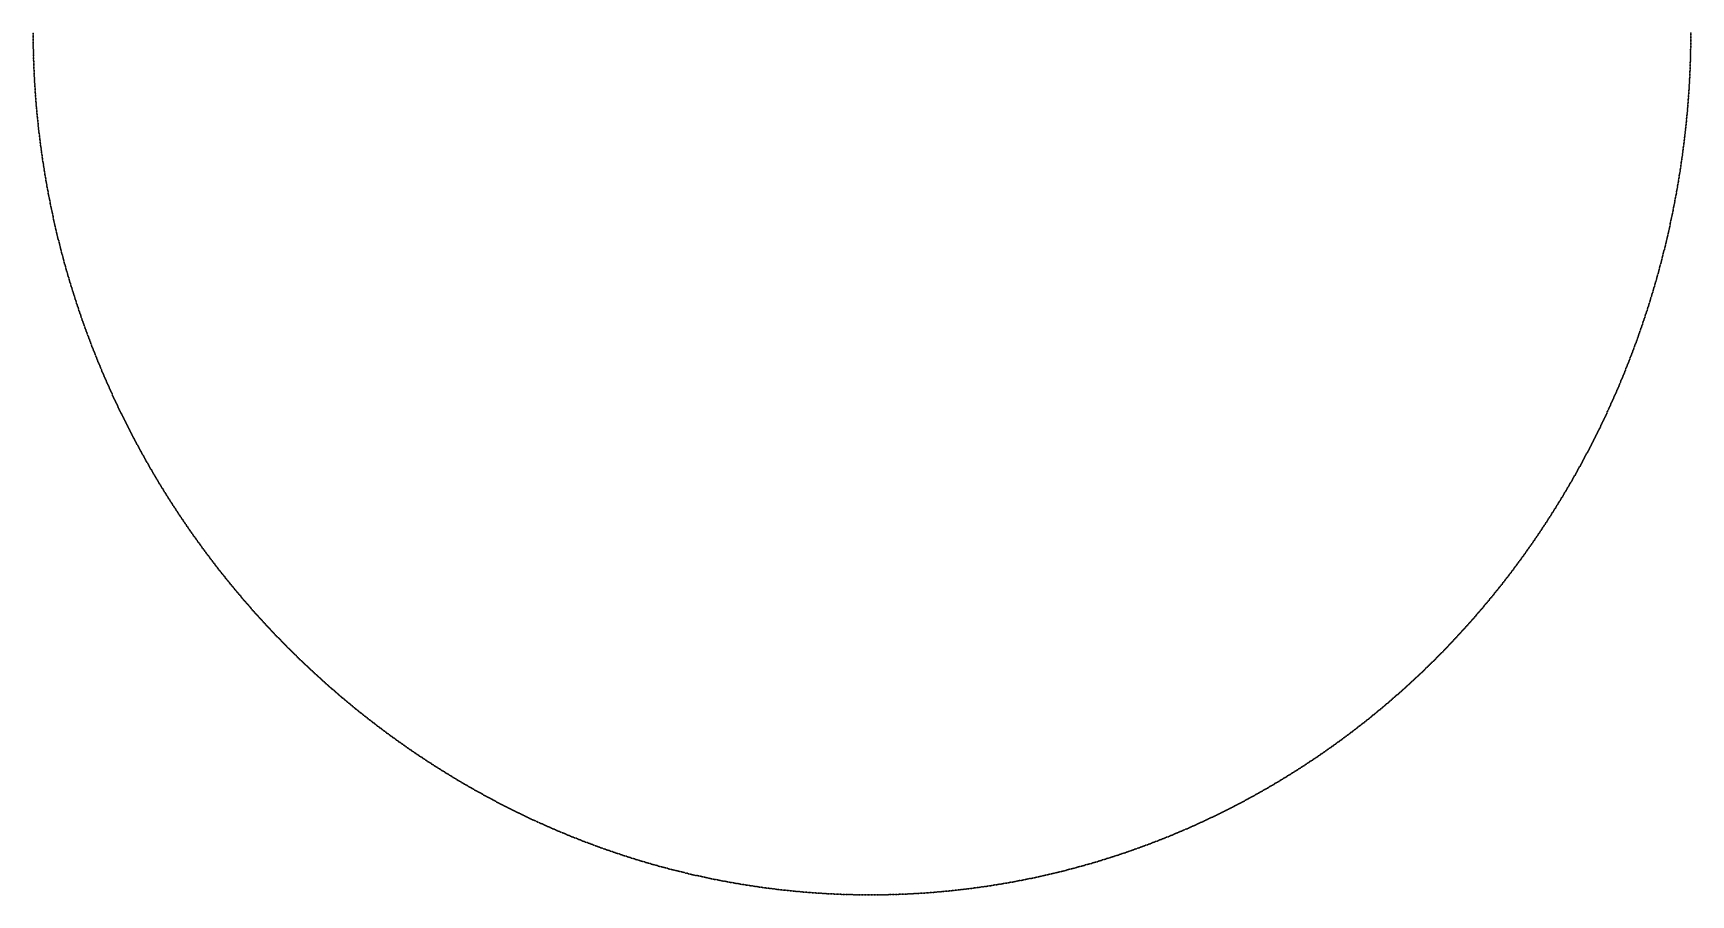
# Model space of a CAD drawing. Header units: metres. Extents: x -297 to 266, y -293 to 292.
# Drawn here: x -297 to 266, y -293 to -1 of the extents above; entities that cross this region are included whole.
import ezdxf

# ---------------------------------------------------------------- set-up
doc = ezdxf.new("R2010")
doc.units = ezdxf.units.M

msp = doc.modelspace()

# ---------------------------------------------------------------- linework, layer by layer
for p in [(-296.56, -0.72), (-296.56, -1.23), (-296.55, -1.73), (-296.55, -2.23), (-296.55, -2.73), (-296.54, -3.23), (-296.54, -3.73), (-296.53, -4.23), (-296.52, -4.73), (-296.51, -5.24), (266.29, -5.6), (266.3, -5.1), (266.31, -4.6), (266.32, -3.6), (266.32, -4.1), (266.33, -2.1), (266.33, -2.6), (266.33, -2.6), (266.33, -3.1), (266.34, -0.59), (266.34, -1.09), (266.34, -1.59), (-296.5, -5.74), (-296.49, -6.24), (-296.48, -6.74), (-296.47, -7.24), (-296.46, -7.74), (-296.44, -8.24), (-296.43, -8.74), (-296.42, -9.24), (-296.4, -9.74), (-296.38, -10.25), (-296.36, -10.75), (-296.35, -11.25), (266.15, -11.11), (266.16, -10.61), (266.18, -10.11), (266.2, -9.61), (266.21, -9.11), (266.23, -8.61), (266.24, -8.11), (266.25, -7.61), (266.26, -7.11), (266.27, -6.61), (266.28, -6.1), (-296.33, -11.75), (-296.31, -12.25), (-296.29, -12.75), (-296.26, -13.25), (-296.24, -13.75), (-296.22, -14.25), (-296.19, -14.75), (-296.17, -15.25), (-296.14, -15.75), (-296.11, -16.25), (-296.09, -16.75), (265.9, -16.62), (265.92, -16.12), (265.95, -15.62), (265.97, -15.12), (266, -14.62), (266.02, -14.12), (266.05, -13.62), (266.07, -13.12), (266.09, -12.62), (266.11, -12.12), (266.13, -11.62), (-296.06, -17.26), (-296.03, -17.76), (-296, -18.26), (-295.97, -18.76), (-295.93, -19.26), (-295.9, -19.76), (-295.87, -20.26), (-295.83, -20.76), (-295.8, -21.26), (-295.76, -21.76), (-295.72, -22.26), (265.55, -22.13), (265.59, -21.63), (265.62, -21.13), (265.65, -20.63), (265.69, -20.13), (265.72, -19.62), (265.75, -19.12), (265.78, -18.62), (265.81, -18.12), (265.84, -17.62), (265.87, -17.12), (-295.68, -22.76), (-295.65, -23.26), (-295.61, -23.76), (-295.57, -24.25), (-295.52, -24.75), (-295.48, -25.25), (-295.44, -25.75), (-295.4, -26.25), (-295.35, -26.75), (-295.3, -27.25), (-295.26, -27.75), (265.06, -28.12), (265.1, -27.62), (265.15, -27.12), (265.19, -26.62), (265.24, -26.12), (265.28, -25.62), (265.32, -25.12), (265.36, -24.62), (265.4, -24.12), (265.44, -23.62), (265.48, -23.12), (265.51, -22.63), (-295.21, -28.25), (-295.16, -28.75), (-295.11, -29.25), (-295.06, -29.75), (-295.01, -30.24), (-294.96, -30.74), (-294.91, -31.24), (-294.86, -31.74), (-294.8, -32.24), (-294.75, -32.74), (-294.69, -33.23), (-294.63, -33.73), (264.51, -33.61), (264.56, -33.11), (264.61, -32.61), (264.67, -32.11), (264.72, -31.61), (264.77, -31.11), (264.82, -30.61), (264.87, -30.12), (264.92, -29.62), (264.97, -29.12), (265.01, -28.62), (-294.58, -34.23), (-294.52, -34.73), (-294.46, -35.23), (-294.4, -35.72), (-294.34, -36.22), (-294.28, -36.72), (-294.21, -37.22), (-294.15, -37.71), (-294.09, -38.21), (-294.02, -38.71), (-293.96, -39.2), (263.86, -39.08), (263.92, -38.58), (263.98, -38.09), (264.05, -37.59), (264.11, -37.09), (264.17, -36.59), (264.22, -36.1), (264.28, -35.6), (264.34, -35.1), (264.4, -34.6), (264.45, -34.1), (-293.89, -39.7), (-293.82, -40.2), (-293.75, -40.69), (-293.68, -41.19), (-293.61, -41.69), (-293.54, -42.18), (-293.47, -42.68), (-293.4, -43.17), (-293.33, -43.67), (-293.25, -44.17), (-293.18, -44.66), (263.11, -44.54), (263.18, -44.05), (263.25, -43.55), (263.33, -43.05), (263.39, -42.56), (263.46, -42.06), (263.53, -41.57), (263.6, -41.07), (263.66, -40.57), (263.73, -40.07), (263.79, -39.58), (-293.1, -45.16), (-293.02, -45.65), (-292.95, -46.15), (-292.87, -46.64), (-292.79, -47.14), (-292.71, -47.63), (-292.63, -48.13), (-292.55, -48.62), (-292.46, -49.12), (-292.38, -49.61), (-292.3, -50.1), (-292.21, -50.6), (262.19, -50.49), (262.27, -49.99), (262.35, -49.5), (262.43, -49), (262.51, -48.51), (262.59, -48.01), (262.66, -47.52), (262.74, -47.02), (262.82, -46.53), (262.89, -46.03), (262.97, -45.54), (263.04, -45.04), (-292.12, -51.09), (-292.04, -51.59), (-291.95, -52.08), (-291.86, -52.57), (-291.77, -53.07), (-291.68, -53.56), (-291.59, -54.05), (-291.5, -54.54), (-291.41, -55.04), (-291.31, -55.53), (-291.22, -56.02), (261.24, -55.92), (261.33, -55.42), (261.42, -54.93), (261.51, -54.44), (261.59, -53.94), (261.68, -53.45), (261.77, -52.96), (261.85, -52.46), (261.94, -51.97), (262.02, -51.48), (262.1, -50.98), (-291.12, -56.51), (-291.03, -57.01), (-290.93, -57.5), (-290.83, -57.99), (-290.74, -58.48), (-290.64, -58.97), (-290.54, -59.46), (-290.44, -59.95), (-290.33, -60.45), (-290.23, -60.94), (-290.13, -61.43), (-290.02, -61.92), (260.09, -61.82), (260.19, -61.33), (260.29, -60.84), (260.39, -60.35), (260.49, -59.86), (260.58, -59.36), (260.68, -58.87), (260.77, -58.38), (260.87, -57.89), (260.96, -57.4), (261.06, -56.9), (261.15, -56.41), (-289.92, -62.41), (-289.81, -62.9), (-289.71, -63.39), (-289.6, -63.88), (-289.49, -64.37), (-289.38, -64.85), (-289.27, -65.34), (-289.16, -65.83), (-289.05, -66.32), (-288.94, -66.81), (-288.82, -67.3), (258.94, -67.21), (259.05, -66.73), (259.16, -66.24), (259.27, -65.75), (259.37, -65.26), (259.48, -64.77), (259.58, -64.28), (259.69, -63.79), (259.79, -63.29), (259.89, -62.8), (259.99, -62.31), (-288.71, -67.79), (-288.59, -68.27), (-288.48, -68.76), (-288.36, -69.25), (-288.24, -69.74), (-288.13, -70.22), (-288.01, -70.71), (-287.89, -71.2), (-287.77, -71.68), (-287.64, -72.17), (-287.52, -72.66), (-287.4, -73.14), (257.58, -73.07), (257.7, -72.59), (257.81, -72.1), (257.93, -71.61), (258.05, -71.12), (258.16, -70.63), (258.28, -70.15), (258.39, -69.66), (258.5, -69.17), (258.61, -68.68), (258.72, -68.19), (258.83, -67.7), (-287.27, -73.63), (-287.15, -74.11), (-287.02, -74.6), (-286.9, -75.08), (-286.77, -75.57), (-286.64, -76.05), (-286.51, -76.54), (-286.38, -77.02), (-286.25, -77.5), (-286.12, -77.99), (-285.99, -78.47), (256.23, -78.42), (256.36, -77.93), (256.48, -77.45), (256.61, -76.96), (256.73, -76.48), (256.85, -75.99), (256.98, -75.51), (257.1, -75.02), (257.22, -74.53), (257.34, -74.05), (257.46, -73.56), (-285.86, -78.95), (-285.72, -79.44), (-285.59, -79.92), (-285.45, -80.4), (-285.32, -80.89), (-285.18, -81.37), (-285.04, -81.85), (-284.9, -82.33), (-284.76, -82.81), (-284.62, -83.29), (-284.48, -83.77), (-284.34, -84.26), (254.65, -84.22), (254.78, -83.74), (254.92, -83.26), (255.05, -82.77), (255.19, -82.29), (255.32, -81.81), (255.45, -81.32), (255.58, -80.84), (255.71, -80.36), (255.84, -79.87), (255.97, -79.39), (256.1, -78.9), (-284.2, -84.74), (-284.05, -85.22), (-283.91, -85.7), (-283.76, -86.18), (-283.62, -86.66), (-283.47, -87.13), (-283.32, -87.61), (-283.17, -88.09), (-283.02, -88.57), (-282.87, -89.05), (-282.72, -89.53), (-282.57, -90), (252.95, -89.99), (253.1, -89.51), (253.24, -89.03), (253.39, -88.55), (253.53, -88.07), (253.67, -87.59), (253.81, -87.11), (253.96, -86.63), (254.1, -86.15), (254.23, -85.67), (254.37, -85.19), (254.51, -84.7), (-282.42, -90.48), (-282.27, -90.96), (-282.11, -91.44), (-281.96, -91.91), (-281.8, -92.39), (-281.64, -92.87), (-281.49, -93.34), (-281.33, -93.82), (-281.17, -94.29), (-281.01, -94.77), (-280.85, -95.24), (251.3, -95.25), (251.46, -94.78), (251.61, -94.3), (251.76, -93.82), (251.91, -93.34), (252.06, -92.87), (252.21, -92.39), (252.36, -91.91), (252.51, -91.43), (252.66, -90.95), (252.81, -90.47), (-280.69, -95.72), (-280.53, -96.19), (-280.36, -96.66), (-280.2, -97.14), (-280.03, -97.61), (-279.87, -98.09), (-279.7, -98.56), (-279.54, -99.03), (-279.37, -99.5), (-279.2, -99.97), (-279.03, -100.45), (-278.86, -100.92), (249.39, -100.96), (249.56, -100.48), (249.72, -100.01), (249.88, -99.53), (250.04, -99.06), (250.2, -98.58), (250.36, -98.11), (250.52, -97.63), (250.68, -97.16), (250.83, -96.68), (250.99, -96.21), (251.15, -95.73), (-278.69, -101.39), (-278.52, -101.86), (-278.34, -102.33), (-278.17, -102.8), (-278, -103.27), (-277.82, -103.74), (-277.65, -104.21), (-277.47, -104.68), (-277.29, -105.15), (-277.11, -105.62), (-276.94, -106.08), (-276.76, -106.55), (247.37, -106.62), (247.54, -106.15), (247.72, -105.68), (247.89, -105.21), (248.06, -104.74), (248.23, -104.27), (248.4, -103.79), (248.56, -103.32), (248.73, -102.85), (248.9, -102.38), (249.06, -101.9), (249.23, -101.43), (-276.58, -107.02), (-276.39, -107.49), (-276.21, -107.95), (-276.03, -108.42), (-275.85, -108.89), (-275.66, -109.35), (-275.48, -109.82), (-275.29, -110.29), (-275.1, -110.75), (-274.92, -111.21), (-274.73, -111.68), (-274.54, -112.14), (245.24, -112.25), (245.42, -111.78), (245.6, -111.31), (245.78, -110.84), (245.96, -110.38), (246.14, -109.91), (246.32, -109.44), (246.5, -108.97), (246.67, -108.5), (246.85, -108.03), (247.02, -107.56), (247.2, -107.09), (-274.35, -112.61), (-274.16, -113.07), (-273.97, -113.53), (-273.77, -114), (-273.58, -114.46), (-273.39, -114.92), (-273.19, -115.38), (-273, -115.85), (-272.8, -116.31), (-272.6, -116.77), (-272.41, -117.23), (-272.21, -117.69), (-272.01, -118.15), (243, -117.83), (243.19, -117.36), (243.38, -116.9), (243.57, -116.44), (243.76, -115.97), (243.95, -115.51), (244.13, -115.04), (244.32, -114.58), (244.5, -114.11), (244.69, -113.64), (244.87, -113.18), (245.06, -112.71), (-271.81, -118.61), (-271.61, -119.07), (-271.41, -119.53), (-271.2, -119.98), (-271, -120.44), (-270.8, -120.9), (-270.59, -121.36), (-270.39, -121.82), (-270.18, -122.27), (-269.97, -122.73), (-269.76, -123.18), (-269.56, -123.64), (240.44, -123.82), (240.65, -123.36), (240.85, -122.9), (241.04, -122.44), (241.24, -121.98), (241.44, -121.52), (241.64, -121.06), (241.84, -120.6), (242.03, -120.14), (242.23, -119.68), (242.42, -119.21), (242.61, -118.75), (242.81, -118.29), (-269.35, -124.1), (-269.14, -124.55), (-268.93, -125.01), (-268.71, -125.46), (-268.5, -125.91), (-268.29, -126.37), (-268.07, -126.82), (-267.86, -127.27), (-267.64, -127.73), (-267.43, -128.18), (-267.21, -128.63), (-266.99, -129.08), (237.97, -129.3), (238.18, -128.85), (238.39, -128.39), (238.6, -127.94), (238.81, -127.48), (239.02, -127.03), (239.22, -126.57), (239.43, -126.11), (239.63, -125.65), (239.84, -125.2), (240.04, -124.74), (240.24, -124.28), (-266.77, -129.53), (-266.56, -129.98), (-266.34, -130.43), (-266.11, -130.88), (-265.89, -131.33), (-265.67, -131.78), (-265.45, -132.23), (-265.22, -132.68), (-265, -133.13), (-264.77, -133.58), (-264.55, -134.02), (-264.32, -134.47), (-264.09, -134.92), (235.39, -134.74), (235.61, -134.29), (235.83, -133.84), (236.05, -133.38), (236.27, -132.93), (236.48, -132.48), (236.7, -132.03), (236.91, -131.57), (237.13, -131.12), (237.34, -130.67), (237.55, -130.21), (237.76, -129.76), (-263.86, -135.36), (-263.64, -135.81), (-263.41, -136.25), (-263.17, -136.7), (-262.94, -137.14), (-262.71, -137.59), (-262.48, -138.03), (-262.24, -138.47), (-262.01, -138.92), (-261.77, -139.36), (-261.54, -139.8), (-261.3, -140.24), (-261.06, -140.69), (232.48, -140.56), (232.7, -140.12), (232.93, -139.67), (233.16, -139.23), (233.39, -138.78), (233.61, -138.33), (233.84, -137.88), (234.06, -137.43), (234.29, -136.99), (234.51, -136.54), (234.73, -136.09), (234.95, -135.64), (235.17, -135.19), (-260.83, -141.13), (-260.59, -141.57), (-260.35, -142.01), (-260.11, -142.45), (-259.87, -142.89), (-259.62, -143.33), (-259.38, -143.76), (-259.14, -144.2), (-258.89, -144.64), (-258.65, -145.08), (-258.4, -145.51), (-258.16, -145.95), (229.43, -146.33), (229.67, -145.88), (229.91, -145.44), (230.15, -145), (230.38, -144.56), (230.62, -144.12), (230.85, -143.67), (231.09, -143.23), (231.32, -142.79), (231.55, -142.34), (231.78, -141.9), (232.02, -141.45), (232.25, -141.01), (-257.91, -146.39), (-257.66, -146.82), (-257.41, -147.26), (-257.17, -147.69), (-256.92, -148.13), (-256.66, -148.56), (-256.41, -149), (-256.16, -149.43), (-255.91, -149.86), (-255.65, -150.29), (-255.4, -150.73), (-255.15, -151.16), (-254.89, -151.59), (226.51, -151.58), (226.76, -151.15), (227.01, -150.71), (227.25, -150.27), (227.5, -149.84), (227.74, -149.4), (227.99, -148.96), (228.23, -148.52), (228.47, -148.08), (228.71, -147.65), (228.95, -147.21), (229.19, -146.77), (-254.63, -152.02), (-254.38, -152.45), (-254.12, -152.88), (-253.86, -153.31), (-253.6, -153.74), (-253.34, -154.17), (-253.08, -154.59), (-252.82, -155.02), (-252.55, -155.45), (-252.29, -155.87), (-252.03, -156.3), (-251.76, -156.73), (-251.5, -157.15), (-251.23, -157.58), (223.23, -157.21), (223.49, -156.78), (223.74, -156.35), (224, -155.92), (224.25, -155.49), (224.51, -155.06), (224.76, -154.62), (225.01, -154.19), (225.26, -153.76), (225.51, -153.32), (225.77, -152.89), (226.01, -152.45), (226.26, -152.02), (-250.96, -158), (-250.7, -158.42), (-250.43, -158.85), (-250.16, -159.27), (-249.89, -159.69), (-249.62, -160.12), (-249.35, -160.54), (-249.08, -160.96), (-248.81, -161.38), (-248.53, -161.8), (-248.26, -162.22), (-247.98, -162.64), (-247.71, -163.06), (219.55, -163.19), (219.82, -162.77), (220.09, -162.34), (220.35, -161.92), (220.62, -161.49), (220.88, -161.06), (221.15, -160.64), (221.41, -160.21), (221.67, -159.78), (221.93, -159.36), (222.19, -158.93), (222.45, -158.5), (222.71, -158.07), (222.97, -157.64), (-247.43, -163.48), (-247.16, -163.89), (-246.88, -164.31), (-246.6, -164.73), (-246.32, -165.15), (-246.04, -165.56), (-245.76, -165.98), (-245.48, -166.39), (-245.2, -166.81), (-244.92, -167.22), (-244.63, -167.63), (-244.35, -168.05), (-244.07, -168.46), (216.02, -168.66), (216.29, -168.24), (216.57, -167.82), (216.84, -167.41), (217.12, -166.99), (217.39, -166.57), (217.66, -166.15), (217.94, -165.72), (218.21, -165.3), (218.48, -164.88), (218.75, -164.46), (219.02, -164.04), (219.29, -163.61), (-243.78, -168.87), (-243.5, -169.28), (-243.21, -169.7), (-242.92, -170.11), (-242.63, -170.52), (-242.35, -170.93), (-242.06, -171.34), (-241.77, -171.75), (-241.48, -172.15), (-241.18, -172.56), (-240.89, -172.97), (-240.6, -173.38), (-240.31, -173.78), (-240.01, -174.19), (212.07, -174.46), (212.36, -174.05), (212.64, -173.64), (212.93, -173.23), (213.21, -172.82), (213.49, -172.4), (213.78, -171.99), (214.06, -171.57), (214.34, -171.16), (214.62, -170.74), (214.9, -170.33), (215.18, -169.91), (215.46, -169.5), (215.74, -169.08), (-239.72, -174.59), (-239.42, -175), (-239.13, -175.4), (-238.83, -175.81), (-238.53, -176.21), (-238.23, -176.61), (-237.93, -177.02), (-237.64, -177.42), (-237.34, -177.82), (-237.03, -178.22), (-236.73, -178.62), (-236.43, -179.02), (-236.13, -179.42), (-235.82, -179.82), (208.28, -179.76), (208.58, -179.36), (208.87, -178.95), (209.17, -178.55), (209.46, -178.14), (209.75, -177.74), (210.04, -177.33), (210.34, -176.92), (210.63, -176.51), (210.92, -176.1), (211.21, -175.69), (211.49, -175.28), (211.78, -174.87), (-235.52, -180.22), (-235.21, -180.61), (-234.91, -181.01), (-234.6, -181.41), (-234.3, -181.8), (-233.99, -182.2), (-233.68, -182.6), (-233.37, -182.99), (-233.06, -183.38), (-232.75, -183.78), (-232.44, -184.17), (-232.13, -184.56), (-231.82, -184.96), (-231.5, -185.35), (-231.19, -185.74), (204.07, -185.38), (204.37, -184.98), (204.68, -184.58), (204.98, -184.18), (205.29, -183.78), (205.59, -183.38), (205.89, -182.98), (206.19, -182.58), (206.49, -182.18), (206.79, -181.78), (207.09, -181.38), (207.39, -180.98), (207.69, -180.57), (207.98, -180.17), (-230.88, -186.13), (-230.56, -186.52), (-230.24, -186.91), (-229.93, -187.3), (-229.61, -187.69), (-229.29, -188.07), (-228.98, -188.46), (-228.66, -188.85), (-228.34, -189.23), (-228.02, -189.62), (-227.7, -190), (-227.38, -190.39), (-227.05, -190.77), (-226.73, -191.16), (199.41, -191.27), (199.72, -190.88), (200.04, -190.49), (200.35, -190.1), (200.66, -189.71), (200.98, -189.32), (201.29, -188.93), (201.6, -188.54), (201.91, -188.14), (202.22, -187.75), (202.53, -187.36), (202.84, -186.96), (203.15, -186.57), (203.46, -186.17), (203.76, -185.77), (-226.41, -191.54), (-226.08, -191.92), (-225.76, -192.3), (-225.43, -192.68), (-225.11, -193.07), (-224.78, -193.45), (-224.45, -193.83), (-224.13, -194.2), (-223.8, -194.58), (-223.47, -194.96), (-223.14, -195.34), (-222.81, -195.72), (-222.48, -196.09), (-222.14, -196.47), (-221.81, -196.84), (194.92, -196.67), (195.24, -196.29), (195.56, -195.9), (195.89, -195.52), (196.21, -195.14), (196.53, -194.75), (196.86, -194.37), (197.18, -193.98), (197.5, -193.6), (197.82, -193.21), (198.14, -192.83), (198.45, -192.44), (198.77, -192.05), (199.09, -191.66), (-221.48, -197.22), (-221.15, -197.59), (-220.81, -197.96), (-220.48, -198.34), (-220.14, -198.71), (-219.8, -199.08), (-219.47, -199.45), (-219.13, -199.82), (-218.79, -200.19), (-218.45, -200.56), (-218.11, -200.93), (-217.77, -201.3), (-217.43, -201.67), (-217.09, -202.04), (-216.75, -202.4), (189.96, -202.32), (190.29, -201.95), (190.63, -201.57), (190.96, -201.2), (191.3, -200.82), (191.63, -200.45), (191.96, -200.07), (192.29, -199.7), (192.62, -199.32), (192.95, -198.94), (193.28, -198.57), (193.61, -198.19), (193.94, -197.81), (194.26, -197.43), (194.59, -197.05), (-216.41, -202.77), (-216.07, -203.13), (-215.72, -203.5), (-215.38, -203.86), (-215.03, -204.23), (-214.69, -204.59), (-214.34, -204.95), (-213.99, -205.31), (-213.65, -205.68), (-213.3, -206.04), (-212.95, -206.4), (-212.6, -206.76), (-212.25, -207.12), (-211.9, -207.47), (-211.55, -207.83), (-211.2, -208.19), (184.51, -208.2), (184.85, -207.84), (185.2, -207.48), (185.54, -207.11), (185.89, -206.75), (186.23, -206.38), (186.57, -206.01), (186.91, -205.65), (187.26, -205.28), (187.6, -204.91), (187.93, -204.54), (188.27, -204.17), (188.61, -203.8), (188.95, -203.43), (189.29, -203.06), (189.62, -202.69), (-210.85, -208.55), (-210.49, -208.9), (-210.14, -209.26), (-209.79, -209.61), (-209.43, -209.97), (-209.08, -210.32), (-208.72, -210.67), (-208.36, -211.03), (-208.01, -211.38), (-207.65, -211.73), (-207.29, -212.08), (-206.93, -212.43), (-206.57, -212.78), (-206.21, -213.13), (-205.85, -213.48), (-205.49, -213.82), (179.25, -213.58), (179.61, -213.22), (179.96, -212.87), (180.31, -212.51), (180.67, -212.16), (181.02, -211.8), (181.37, -211.44), (181.72, -211.09), (182.07, -210.73), (182.42, -210.37), (182.77, -210.01), (183.12, -209.65), (183.47, -209.29), (183.82, -208.93), (184.16, -208.57), (-205.13, -214.17), (-204.77, -214.52), (-204.41, -214.86), (-204.04, -215.21), (-203.68, -215.55), (-203.31, -215.9), (-202.95, -216.24), (-202.58, -216.58), (-202.22, -216.92), (-201.85, -217.27), (-201.48, -217.61), (-201.11, -217.95), (-200.74, -218.29), (-200.38, -218.63), (-200.01, -218.96), (-199.64, -219.3), (173.12, -219.49), (173.49, -219.15), (173.85, -218.81), (174.22, -218.46), (174.58, -218.12), (174.94, -217.77), (175.31, -217.43), (175.67, -217.08), (176.03, -216.73), (176.39, -216.38), (176.75, -216.04), (177.11, -215.69), (177.47, -215.34), (177.83, -214.99), (178.18, -214.63), (178.54, -214.28), (178.9, -213.93), (-199.26, -219.64), (-198.89, -219.97), (-198.52, -220.31), (-198.15, -220.65), (-197.78, -220.98), (-197.4, -221.31), (-197.03, -221.65), (-196.65, -221.98), (-196.28, -222.31), (-195.9, -222.64), (-195.52, -222.97), (-195.15, -223.3), (-194.77, -223.63), (-194.39, -223.96), (-194.01, -224.29), (-193.63, -224.62), (-193.25, -224.95), (167.19, -224.89), (167.56, -224.56), (167.94, -224.23), (168.31, -223.89), (168.69, -223.56), (169.06, -223.22), (169.43, -222.89), (169.8, -222.55), (170.17, -222.21), (170.55, -221.88), (170.91, -221.54), (171.28, -221.2), (171.65, -220.86), (172.02, -220.52), (172.39, -220.18), (172.75, -219.84), (-192.87, -225.27), (-192.49, -225.6), (-192.11, -225.92), (-191.73, -226.25), (-191.35, -226.57), (-190.96, -226.89), (-190.58, -227.22), (-190.19, -227.54), (-189.81, -227.86), (-189.42, -228.18), (-189.04, -228.5), (-188.65, -228.82), (-188.26, -229.14), (-187.88, -229.45), (-187.49, -229.77), (-187.1, -230.09), (-186.71, -230.4), (-186.32, -230.72), (160.33, -230.76), (160.72, -230.44), (161.11, -230.12), (161.49, -229.79), (161.87, -229.47), (162.26, -229.15), (162.64, -228.83), (163.02, -228.5), (163.4, -228.18), (163.79, -227.85), (164.17, -227.53), (164.55, -227.2), (164.93, -226.87), (165.3, -226.54), (165.68, -226.21), (166.06, -225.88), (166.44, -225.55), (166.81, -225.22), (-185.93, -231.03), (-185.54, -231.35), (-185.15, -231.66), (-184.76, -231.97), (-184.36, -232.29), (-183.97, -232.6), (-183.58, -232.91), (-183.18, -233.22), (-182.79, -233.53), (-182.39, -233.83), (-182, -234.14), (-181.6, -234.45), (-181.21, -234.76), (-180.81, -235.06), (-180.41, -235.37), (-180.01, -235.67), (-179.61, -235.98), (-179.21, -236.28), (153.29, -236.4), (153.69, -236.09), (154.09, -235.78), (154.48, -235.47), (154.87, -235.16), (155.27, -234.85), (155.66, -234.54), (156.05, -234.23), (156.45, -233.92), (156.84, -233.61), (157.23, -233.29), (157.62, -232.98), (158.01, -232.66), (158.4, -232.35), (158.79, -232.03), (159.17, -231.71), (159.56, -231.39), (159.95, -231.08), (-178.82, -236.58), (-178.41, -236.88), (-178.01, -237.18), (-177.61, -237.48), (-177.21, -237.78), (-176.81, -238.08), (-176.41, -238.38), (-176, -238.68), (-175.6, -238.98), (-175.19, -239.27), (-174.79, -239.57), (-174.38, -239.86), (-173.98, -240.16), (-173.57, -240.45), (-173.17, -240.74), (-172.76, -241.03), (-172.35, -241.33), (-171.94, -241.62), (-171.53, -241.91), (146.07, -241.81), (146.48, -241.51), (146.88, -241.22), (147.29, -240.92), (147.69, -240.62), (148.1, -240.33), (148.5, -240.03), (148.9, -239.73), (149.3, -239.43), (149.71, -239.13), (150.11, -238.83), (150.51, -238.53), (150.91, -238.23), (151.31, -237.92), (151.7, -237.62), (152.1, -237.31), (152.5, -237.01), (152.9, -236.7), (-171.12, -242.2), (-170.71, -242.48), (-170.3, -242.77), (-169.89, -243.06), (-169.48, -243.34), (-169.07, -243.63), (-168.66, -243.92), (-168.24, -244.2), (-167.83, -244.48), (-167.42, -244.77), (-167, -245.05), (-166.59, -245.33), (-166.17, -245.61), (-165.76, -245.89), (-165.34, -246.17), (-164.92, -246.45), (-164.51, -246.73), (-164.09, -247), (-163.67, -247.28), (-163.25, -247.55), (137.85, -247.53), (138.26, -247.25), (138.68, -246.97), (139.09, -246.69), (139.51, -246.41), (139.92, -246.13), (140.34, -245.85), (140.75, -245.56), (141.16, -245.28), (141.57, -244.99), (141.99, -244.71), (142.4, -244.42), (142.81, -244.13), (143.22, -243.84), (143.63, -243.56), (144.04, -243.27), (144.44, -242.97), (144.85, -242.68), (145.26, -242.39), (145.67, -242.1), (-162.83, -247.83), (-162.41, -248.1), (-161.99, -248.38), (-161.57, -248.65), (-161.15, -248.92), (-160.73, -249.19), (-160.31, -249.46), (-159.89, -249.73), (-159.46, -250), (-159.04, -250.27), (-158.62, -250.54), (-158.19, -250.81), (-157.77, -251.07), (-157.34, -251.34), (-156.92, -251.6), (-156.49, -251.87), (-156.06, -252.13), (-155.64, -252.39), (-155.21, -252.65), (-154.78, -252.91), (-154.35, -253.17), (128.99, -253.22), (129.42, -252.96), (129.84, -252.69), (130.27, -252.43), (130.69, -252.16), (131.12, -251.9), (131.54, -251.63), (131.97, -251.36), (132.39, -251.09), (132.81, -250.83), (133.23, -250.56), (133.66, -250.28), (134.08, -250.01), (134.5, -249.74), (134.92, -249.47), (135.34, -249.19), (135.76, -248.92), (136.18, -248.64), (136.59, -248.37), (137.01, -248.09), (137.43, -247.81), (-153.92, -253.43), (-153.49, -253.69), (-153.06, -253.95), (-152.63, -254.21), (-152.2, -254.46), (-151.77, -254.72), (-151.34, -254.97), (-150.91, -255.23), (-150.48, -255.48), (-150.04, -255.73), (-149.61, -255.99), (-149.18, -256.24), (-148.74, -256.49), (-148.31, -256.74), (-147.87, -256.98), (-147.44, -257.23), (-147, -257.48), (-146.56, -257.73), (-146.13, -257.97), (-145.69, -258.22), (-145.25, -258.46), (-144.81, -258.7), (119.49, -258.81), (119.92, -258.56), (120.36, -258.32), (120.8, -258.07), (121.23, -257.82), (121.67, -257.57), (122.1, -257.32), (122.53, -257.07), (122.97, -256.82), (123.4, -256.57), (123.83, -256.32), (124.27, -256.06), (124.7, -255.81), (125.13, -255.55), (125.56, -255.3), (125.99, -255.04), (126.42, -254.78), (126.85, -254.53), (127.28, -254.27), (127.71, -254.01), (128.14, -253.75), (128.56, -253.48), (-144.37, -258.95), (-143.94, -259.19), (-143.5, -259.43), (-143.06, -259.67), (-142.62, -259.91), (-142.18, -260.15), (-141.73, -260.39), (-141.29, -260.62), (-140.85, -260.86), (-140.41, -261.1), (-139.97, -261.33), (-139.52, -261.56), (-139.08, -261.8), (-138.63, -262.03), (-138.19, -262.26), (-137.74, -262.49), (-137.3, -262.72), (-136.85, -262.95), (-136.41, -263.18), (-135.96, -263.41), (-135.51, -263.64), (-135.07, -263.86), (-134.62, -264.09), (-134.17, -264.31), (-133.72, -264.54), (108.87, -264.46), (109.32, -264.24), (109.76, -264.01), (110.21, -263.78), (110.66, -263.55), (111.1, -263.32), (111.55, -263.09), (111.99, -262.86), (112.44, -262.63), (112.88, -262.4), (113.32, -262.17), (113.77, -261.93), (114.21, -261.7), (114.65, -261.46), (115.09, -261.22), (115.53, -260.99), (115.97, -260.75), (116.41, -260.51), (116.86, -260.27), (117.29, -260.03), (117.73, -259.79), (118.17, -259.54), (118.61, -259.3), (119.05, -259.06), (-133.27, -264.76), (-132.82, -264.98), (-132.37, -265.2), (-131.92, -265.42), (-131.47, -265.64), (-131.02, -265.86), (-130.57, -266.08), (-130.12, -266.3), (-129.67, -266.51), (-129.22, -266.73), (-128.76, -266.94), (-128.31, -267.16), (-127.86, -267.37), (-127.4, -267.58), (-126.95, -267.8), (-126.49, -268.01), (-126.04, -268.22), (-125.58, -268.43), (-125.13, -268.63), (-124.67, -268.84), (-124.21, -269.05), (-123.76, -269.25), (-123.3, -269.46), (-122.84, -269.66), (-122.38, -269.87), (-121.93, -270.07), (97.1, -270.05), (97.55, -269.85), (98.01, -269.64), (98.47, -269.44), (98.93, -269.23), (99.38, -269.02), (99.84, -268.81), (100.29, -268.6), (100.75, -268.39), (101.2, -268.18), (101.66, -267.97), (102.11, -267.76), (102.56, -267.54), (103.02, -267.33), (103.47, -267.11), (103.92, -266.9), (104.37, -266.68), (104.82, -266.46), (105.28, -266.24), (105.73, -266.02), (106.18, -265.8), (106.63, -265.58), (107.08, -265.36), (107.52, -265.14), (107.97, -264.91), (108.42, -264.69), (-121.47, -270.27), (-121.01, -270.47), (-120.55, -270.67), (-120.09, -270.87), (-119.63, -271.07), (-119.17, -271.27), (-118.71, -271.47), (-118.25, -271.66), (-117.78, -271.86), (-117.32, -272.05), (-116.86, -272.24), (-116.4, -272.44), (-115.93, -272.63), (-115.47, -272.82), (-115.01, -273.01), (-114.54, -273.2), (-114.08, -273.39), (-113.61, -273.58), (-113.15, -273.76), (-112.68, -273.95), (-112.22, -274.13), (-111.75, -274.32), (-111.28, -274.5), (-110.82, -274.68), (-110.35, -274.87), (-109.88, -275.05), (-109.41, -275.23), (-108.95, -275.41), (-108.48, -275.58), (-108.01, -275.76), (83.2, -275.79), (83.67, -275.61), (84.13, -275.43), (84.6, -275.25), (85.07, -275.07), (85.54, -274.88), (86, -274.7), (86.47, -274.52), (86.94, -274.33), (87.4, -274.15), (87.87, -273.96), (88.33, -273.77), (88.8, -273.59), (89.26, -273.4), (89.72, -273.21), (90.19, -273.02), (90.65, -272.82), (91.11, -272.63), (91.58, -272.44), (92.04, -272.24), (92.5, -272.05), (92.96, -271.85), (93.42, -271.66), (93.88, -271.46), (94.34, -271.26), (94.8, -271.06), (95.26, -270.86), (95.72, -270.66), (96.18, -270.46), (96.64, -270.26), (-107.54, -275.94), (-107.07, -276.11), (-106.6, -276.29), (-106.13, -276.46), (-105.66, -276.64), (-105.19, -276.81), (-104.72, -276.98), (-104.25, -277.15), (-103.78, -277.32), (-103.31, -277.49), (-102.83, -277.66), (-102.36, -277.83), (-101.89, -277.99), (-101.41, -278.16), (-100.94, -278.32), (-100.47, -278.49), (-99.99, -278.65), (-99.52, -278.81), (-99.04, -278.97), (-98.57, -279.13), (-98.09, -279.29), (-97.62, -279.45), (-97.14, -279.61), (-96.67, -279.77), (-96.19, -279.92), (-95.71, -280.08), (-95.24, -280.23), (-94.76, -280.39), (-94.28, -280.54), (-93.81, -280.69), (-93.33, -280.84), (-92.85, -280.99), (-92.37, -281.14), (-91.89, -281.29), (-91.41, -281.44), (67.09, -281.34), (67.57, -281.19), (68.05, -281.04), (68.52, -280.89), (69, -280.74), (69.48, -280.59), (69.96, -280.43), (70.43, -280.28), (70.91, -280.12), (71.39, -279.97), (71.86, -279.81), (72.34, -279.65), (72.81, -279.5), (73.29, -279.34), (73.77, -279.18), (74.24, -279.02), (74.71, -278.85), (75.19, -278.69), (75.66, -278.53), (76.14, -278.36), (76.61, -278.2), (77.08, -278.03), (77.55, -277.86), (78.03, -277.69), (78.5, -277.53), (78.97, -277.36), (79.44, -277.18), (79.91, -277.01), (80.38, -276.84), (80.85, -276.67), (81.32, -276.49), (81.79, -276.32), (82.26, -276.14), (82.73, -275.96), (-90.93, -281.58), (-90.45, -281.73), (-89.97, -281.87), (-89.49, -282.02), (-89.01, -282.16), (-88.53, -282.3), (-88.05, -282.44), (-87.57, -282.58), (-87.09, -282.72), (-86.61, -282.86), (-86.13, -283), (-85.64, -283.13), (-85.16, -283.27), (-84.68, -283.41), (-84.19, -283.54), (-83.71, -283.67), (-83.23, -283.81), (-82.74, -283.94), (-82.26, -284.07), (-81.78, -284.2), (-81.29, -284.33), (-80.81, -284.45), (-80.32, -284.58), (-79.84, -284.71), (-79.35, -284.83), (-78.87, -284.96), (-78.38, -285.08), (-77.89, -285.2), (-77.41, -285.32), (-76.92, -285.44), (-76.44, -285.56), (-75.95, -285.68), (-75.46, -285.8), (-74.97, -285.92), (-74.49, -286.03), (-74, -286.15), (-73.51, -286.26), (-73.02, -286.38), (-72.53, -286.49), (-72.05, -286.6), (-71.56, -286.71), (-71.07, -286.82), (-70.58, -286.93), (-70.09, -287.04), (45.78, -286.99), (46.27, -286.88), (46.76, -286.77), (47.25, -286.66), (47.73, -286.55), (48.22, -286.44), (48.71, -286.32), (49.2, -286.21), (49.69, -286.09), (50.17, -285.98), (50.66, -285.86), (51.15, -285.74), (51.64, -285.62), (52.12, -285.5), (52.61, -285.38), (53.1, -285.26), (53.58, -285.14), (54.07, -285.02), (54.55, -284.89), (55.04, -284.77), (55.52, -284.64), (56.01, -284.51), (56.49, -284.38), (56.98, -284.26), (57.46, -284.13), (57.94, -283.99), (58.43, -283.86), (58.91, -283.73), (59.39, -283.6), (59.88, -283.46), (60.36, -283.33), (60.84, -283.19), (61.32, -283.05), (61.81, -282.92), (62.29, -282.78), (62.77, -282.64), (63.25, -282.5), (63.73, -282.36), (64.21, -282.21), (64.69, -282.07), (65.17, -281.93), (65.65, -281.78), (66.13, -281.63), (66.61, -281.49), (-69.6, -287.15), (-69.11, -287.25), (-68.62, -287.36), (-68.13, -287.46), (-67.64, -287.57), (-67.15, -287.67), (-66.66, -287.77), (-66.17, -287.87), (-65.68, -287.97), (-65.18, -288.07), (-64.69, -288.17), (-64.2, -288.27), (-63.71, -288.36), (-63.22, -288.46), (-62.72, -288.55), (-62.23, -288.65), (-61.74, -288.74), (-61.25, -288.83), (-60.75, -288.92), (-60.26, -289.01), (-59.77, -289.1), (-59.27, -289.19), (-58.78, -289.28), (-58.29, -289.36), (-57.79, -289.45), (-57.3, -289.53), (-56.8, -289.62), (-56.31, -289.7), (-55.82, -289.78), (-55.32, -289.86), (-54.83, -289.94), (-54.33, -290.02), (-53.84, -290.1), (-53.34, -290.18), (-52.85, -290.25), (-52.35, -290.33), (-51.85, -290.4), (-51.36, -290.48), (-50.86, -290.55), (-50.37, -290.62), (-49.87, -290.69), (-49.37, -290.76), (-48.88, -290.83), (-48.38, -290.9), (-47.88, -290.96), (-47.39, -291.03), (-46.89, -291.09), (-46.39, -291.16), (-45.9, -291.22), (-45.4, -291.28), (-44.9, -291.35), (-44.4, -291.41), (-43.91, -291.47), (-43.41, -291.53), (-42.91, -291.58), (-42.41, -291.64), (-41.91, -291.7), (-41.42, -291.75), (-40.92, -291.8), (-40.42, -291.86), (-39.92, -291.91), (-39.42, -291.96), (-38.92, -292.01), (-38.42, -292.06), (-37.93, -292.11), (-37.43, -292.16), (-36.93, -292.2), (-36.43, -292.25), (-35.93, -292.29), (-35.43, -292.34), (-34.93, -292.38), (-34.43, -292.42), (-33.93, -292.46), (-33.43, -292.5), (-32.93, -292.54), (-32.43, -292.58), (-31.93, -292.62), (-31.43, -292.65), (-30.93, -292.69), (6.63, -292.68), (7.13, -292.65), (7.63, -292.61), (8.13, -292.57), (8.63, -292.53), (9.13, -292.49), (9.63, -292.45), (10.13, -292.41), (10.63, -292.37), (11.13, -292.33), (11.63, -292.28), (12.12, -292.24), (12.62, -292.19), (13.12, -292.14), (13.62, -292.1), (14.12, -292.05), (14.62, -292), (15.12, -291.95), (15.62, -291.89), (16.11, -291.84), (16.61, -291.79), (17.11, -291.73), (17.61, -291.68), (18.11, -291.62), (18.61, -291.57), (19.1, -291.51), (19.6, -291.45), (20.1, -291.39), (20.6, -291.33), (21.09, -291.27), (21.59, -291.2), (22.09, -291.14), (22.59, -291.07), (23.08, -291.01), (23.58, -290.94), (24.08, -290.87), (24.57, -290.81), (25.07, -290.74), (25.56, -290.67), (26.06, -290.6), (26.56, -290.52), (27.05, -290.45), (27.55, -290.38), (28.04, -290.3), (28.54, -290.23), (29.03, -290.15), (29.53, -290.07), (30.03, -289.99), (30.52, -289.91), (31.01, -289.83), (31.51, -289.75), (32, -289.67), (32.5, -289.59), (32.99, -289.5), (33.49, -289.42), (33.98, -289.33), (34.47, -289.24), (34.97, -289.16), (35.46, -289.07), (35.95, -288.98), (36.45, -288.89), (36.94, -288.8), (37.43, -288.7), (37.92, -288.61), (38.42, -288.52), (38.91, -288.42), (39.4, -288.32), (39.89, -288.23), (40.38, -288.13), (40.88, -288.03), (41.37, -287.93), (41.86, -287.83), (42.35, -287.73), (42.84, -287.63), (43.33, -287.52), (43.82, -287.42), (44.31, -287.31), (44.8, -287.21), (45.29, -287.1), (-30.43, -292.72), (-29.93, -292.76), (-29.43, -292.79), (-28.93, -292.82), (-28.43, -292.85), (-27.93, -292.88), (-27.43, -292.91), (-26.93, -292.94), (-26.43, -292.97), (-25.93, -292.99), (-25.43, -293.02), (-24.93, -293.04), (-24.43, -293.07), (-23.93, -293.09), (-23.43, -293.11), (-22.93, -293.13), (-22.42, -293.15), (-21.92, -293.17), (-21.42, -293.19), (-20.92, -293.2), (-20.42, -293.22), (-19.92, -293.23), (-19.42, -293.25), (-18.92, -293.26), (-18.42, -293.27), (-17.92, -293.28), (-17.41, -293.29), (-16.91, -293.3), (-16.41, -293.31), (-15.91, -293.32), (-15.41, -293.33), (-14.91, -293.33), (-14.41, -293.34), (-13.91, -293.34), (-13.4, -293.34), (-12.9, -293.34), (-12.4, -293.34), (-11.9, -293.34), (-11.4, -293.34), (-10.9, -293.34), (-10.4, -293.34), (-9.9, -293.33), (-9.4, -293.33), (-8.89, -293.32), (-8.39, -293.32), (-7.89, -293.31), (-7.39, -293.3), (-6.89, -293.29), (-6.39, -293.28), (-5.89, -293.27), (-5.39, -293.26), (-4.88, -293.24), (-4.38, -293.23), (-3.88, -293.21), (-3.38, -293.2), (-2.88, -293.18), (-2.38, -293.16), (-1.88, -293.14), (-1.38, -293.12), (-0.88, -293.1), (-0.38, -293.08), (0.12, -293.06), (0.62, -293.04), (1.13, -293.01), (1.63, -292.99), (2.13, -292.96), (2.63, -292.93), (3.13, -292.9), (3.63, -292.88), (4.13, -292.85), (4.63, -292.81), (5.13, -292.78), (5.63, -292.75), (6.13, -292.72)]:
    msp.add_point(p)

doc.saveas('drawing.dxf')
